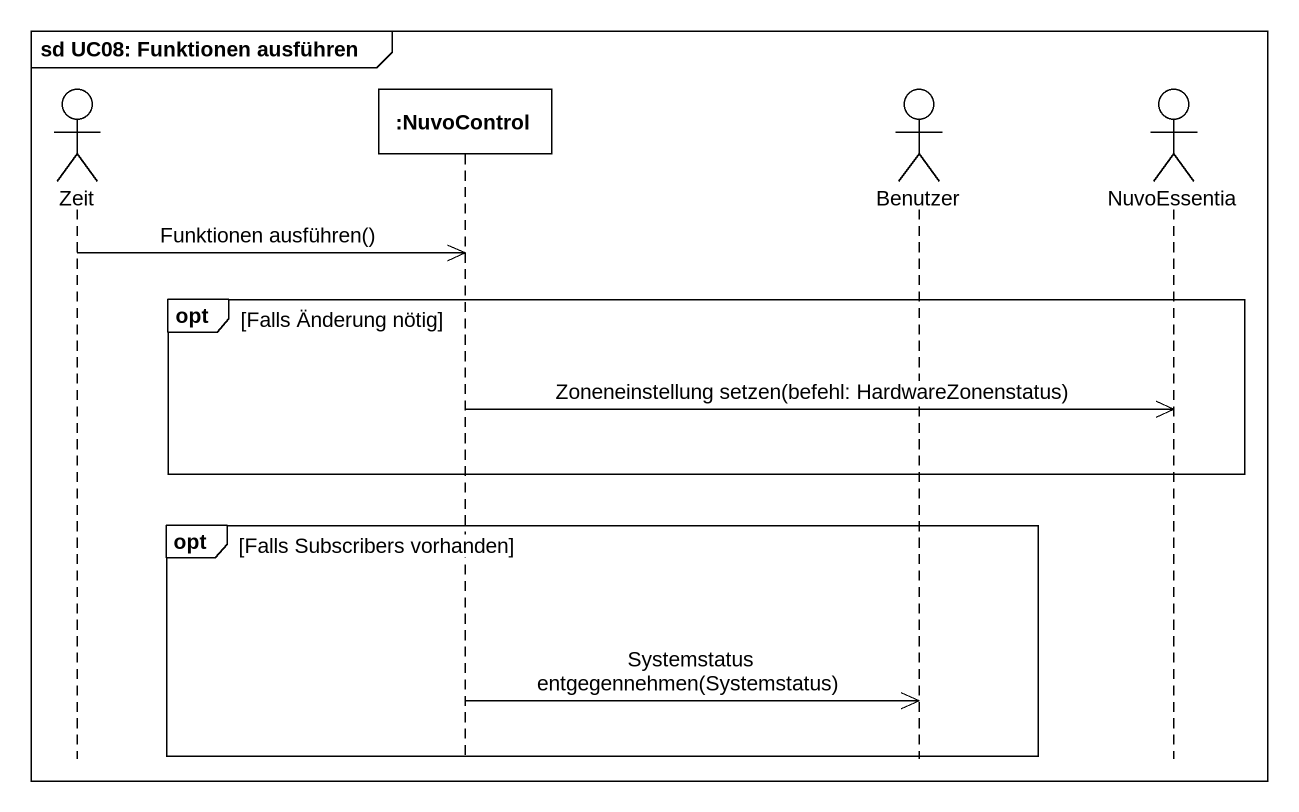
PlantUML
@startuml
mainframe sd UC08: Funktionen ausführen
hide footbox
actor Zeit
participant ":NuvoControl" as NuvoControl
actor Benutzer
actor NuvoEssentia

Zeit ->> NuvoControl : Funktionen ausführen()
opt Falls Änderung nötig
  NuvoControl ->> NuvoEssentia : Zoneneinstellung setzen(befehl: HardwareZonenstatus)
end
opt Falls Subscribers vorhanden
  NuvoControl ->> Benutzer : Systemstatus entgegennehmen(Systemstatus)
end
@enduml
